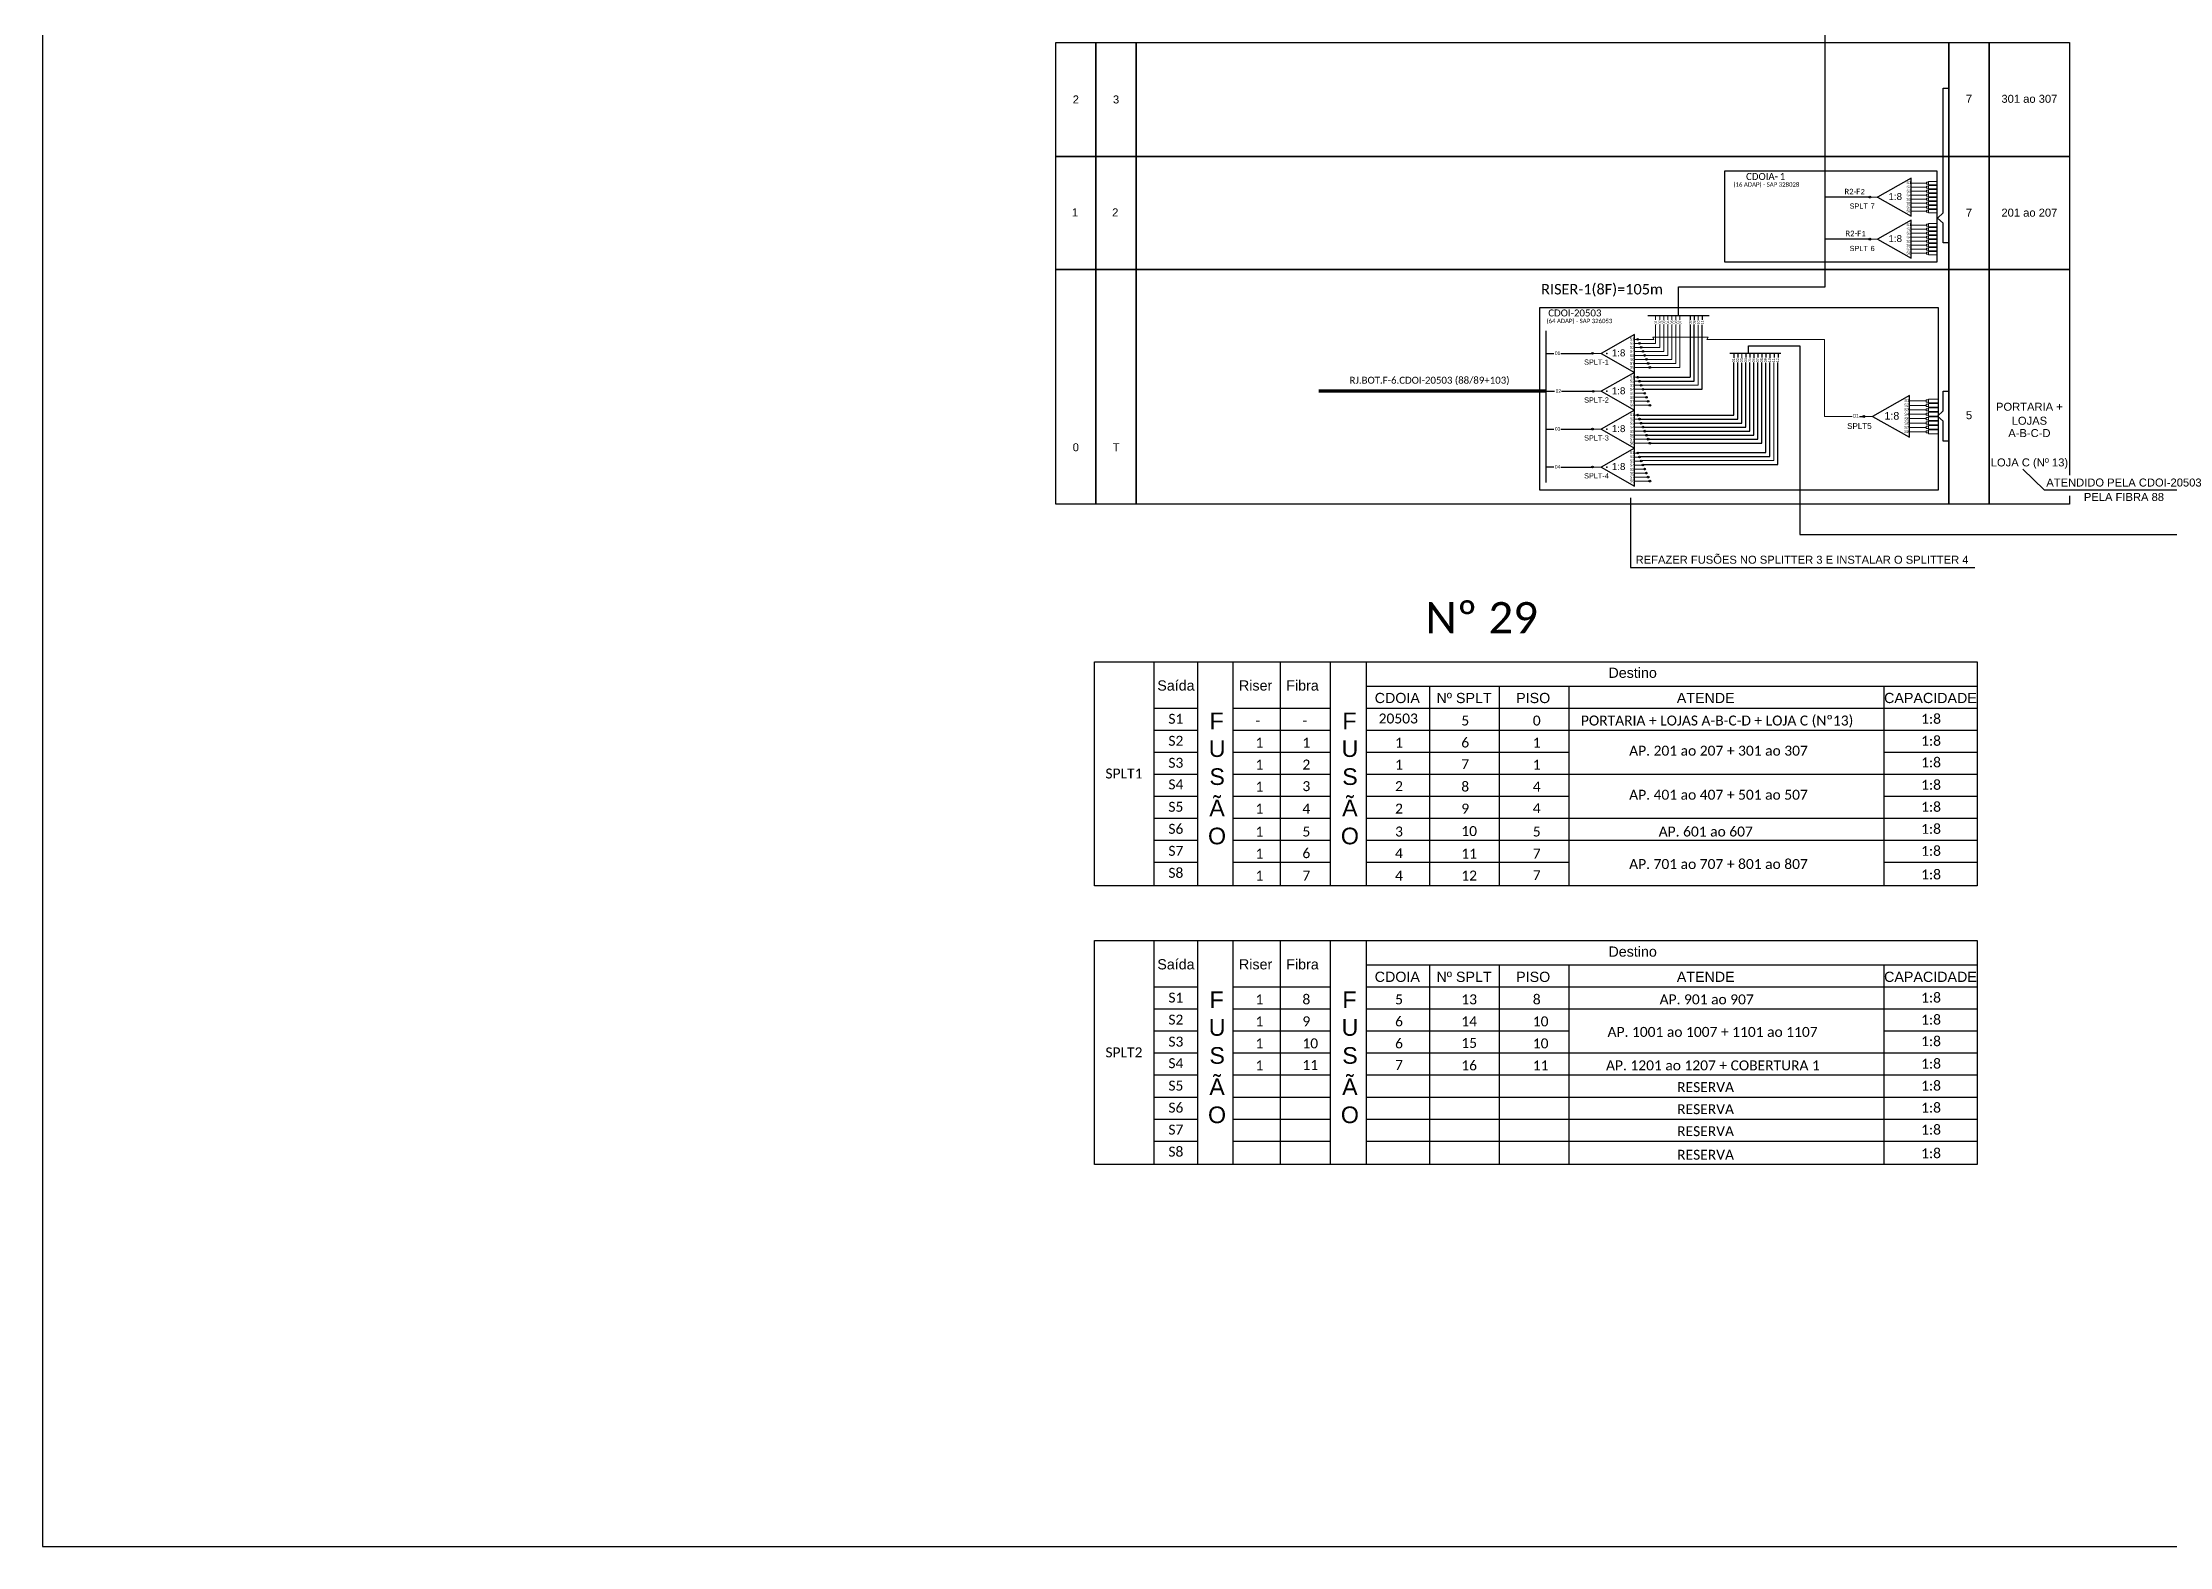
# Model space of a CAD drawing. Extents: x -89 to 2690, y 705 to 1299.
# Drawn here: x 1851.5 to 2279.5, y 705 to 1007.8 of the extents above; entities that cross this region are included whole.
import ezdxf
from ezdxf.enums import TextEntityAlignment as Align

# ---------------------------------------------------------------- set-up
doc = ezdxf.new("R2010")
doc.units = 0
doc.styles.add('ARIAL', font='arial.ttf')
doc.styles.get("Standard").update_dxf_attribs({"font": 'arial.ttf'})
doc.styles.add('WMF-Calibri0', font='calibri.ttf')
doc.dimstyles.get("Standard").update_dxf_attribs({"dimtxt": 0.18, "dimasz": 0.18, "dimexe": 0.18, "dimexo": 0.0625, "dimgap": 0.09, "dimtad": 0, "dimtih": 1, "dimtoh": 1, "dimdec": 4, "dimzin": 0, "dimdsep": 46, "dimtxsty": 'Standard', "dimcen": 0.09, "dimadec": 0, "dimazin": 0, "dimtfac": 1, "dimtdec": 4, "dimtofl": 0, "dimtmove": 0, "dimatfit": 3, "dimfxl": 0, "dimtolj": 1, "dimtzin": 0, "dimarcsym": 0})

# ---------------------------------------------------------------- blocks, each defined once
blk = doc.blocks.new('SPLITTER_')
blk.add_point((0, 0))
at = {"style": 'ARIAL', "flags": 4}
blk.add_attdef('SPLT', (0, -3.26), '', height=1.5, dxfattribs=at)
blk = doc.blocks.new('SPLT_1-8_DIV_DIR')
h = blk.add_hatch(color=3)
h.dxf.hatch_style = 1
edge = h.paths.add_edge_path()
edge.add_arc((12.77, 4.04), 0.242, 0, 360)
h = blk.add_hatch(color=3)
h.dxf.hatch_style = 1
edge = h.paths.add_edge_path()
edge.add_arc((13.27, 2.88), 0.242, 0, 360)
h = blk.add_hatch(color=3)
h.dxf.hatch_style = 1
edge = h.paths.add_edge_path()
edge.add_arc((13.77, 1.73), 0.242, 0, 360)
h = blk.add_hatch(color=3)
h.dxf.hatch_style = 1
edge = h.paths.add_edge_path()
edge.add_arc((14.27, 0.58), 0.242, 0, 360)
h = blk.add_hatch(color=3)
h.dxf.hatch_style = 1
edge = h.paths.add_edge_path()
edge.add_arc((14.77, -0.58), 0.242, 0, 360)
h = blk.add_hatch(color=3)
h.dxf.hatch_style = 1
edge = h.paths.add_edge_path()
edge.add_arc((15.27, -1.73), 0.242, 0, 360)
h = blk.add_hatch(color=3)
h.dxf.hatch_style = 1
edge = h.paths.add_edge_path()
edge.add_arc((15.77, -2.88), 0.242, 0, 360)
h = blk.add_hatch(color=3)
h.dxf.hatch_style = 1
edge = h.paths.add_edge_path()
edge.add_arc((16.27, -4.04), 0.242, 0, 360)
at = {"color": 1, "lineweight": 0}
blk.add_lwpolyline([(2.22, 0), (0, 0)], dxfattribs=at)
at = {"color": 1}
blk.add_lwpolyline([(11.89, 5.45), (2.22, 0), (11.89, -5.45), (11.89, 5.45)], dxfattribs=at)
at = {"color": 7, "lineweight": 0}
for points in [[(12.77, 4.04), (11.89, 4.04)], [(11.89, 2.88), (13.27, 2.88)], [(11.89, 1.73), (13.77, 1.73)], [(11.89, 0.58), (14.27, 0.58)], [(11.89, -0.58), (14.77, -0.58)], [(11.89, -1.73), (15.27, -1.73)], [(11.89, -2.88), (15.77, -2.88)], [(11.89, -4.04), (16.27, -4.04)]]:
    blk.add_lwpolyline(points, dxfattribs=at)
at = {"color": 3}
for centre in [(12.77, 4.04), (13.27, 2.88), (13.77, 1.73), (14.27, 0.58), (14.77, -0.58), (15.27, -1.73), (15.77, -2.88), (16.27, -4.04)]:
    blk.add_circle(centre, 0.242, dxfattribs=at)
at = {"color": 1, "style": 'ARIAL'}
for s, height, p in [('1:8', 2, (5.35, -0.85)), ('S1', 0.75, (10.52, 3.77)), ('S2', 0.75, (10.52, 2.58)), ('S3', 0.75, (10.52, 1.37)), ('S4', 0.75, (10.52, 0.19)), ('S5', 0.75, (10.52, -1.02)), ('S6', 0.75, (10.52, -2.14)), ('S7', 0.75, (10.52, -3.24)), ('S8', 0.75, (10.52, -4.36))]:
    blk.add_text(s, height=height, dxfattribs=at).set_placement(p)

msp = doc.modelspace()

# ---------------------------------------------------------------- hatches: boundary and pattern name
h = msp.add_hatch(color=0)
h.dxf.hatch_style = 1
edge = h.paths.add_edge_path()
edge.add_arc((2219.19, 976.71), 0.179, 0, 360)
h = msp.add_hatch(color=0)
h.dxf.hatch_style = 1
edge = h.paths.add_edge_path()
edge.add_arc((2219.19, 968.24), 0.179, 0, 360)
h = msp.add_hatch(color=256)
h.dxf.hatch_style = 1
edge = h.paths.add_edge_path()
edge.add_arc((2172.46, 948.06), 0.169, 0, 360)
h = msp.add_hatch(color=256)
h.dxf.hatch_style = 1
edge = h.paths.add_edge_path()
edge.add_arc((2172.81, 947.26), 0.169, 0, 360)
h = msp.add_hatch(color=256)
h.dxf.hatch_style = 1
edge = h.paths.add_edge_path()
edge.add_arc((2173.16, 946.45), 0.169, 0, 360)
h = msp.add_hatch(color=0)
h.dxf.hatch_style = 1
edge = h.paths.add_edge_path()
edge.add_arc((2163.36, 945.24), 0.169, 0, 360)
h = msp.add_hatch(color=256)
h.dxf.hatch_style = 1
edge = h.paths.add_edge_path()
edge.add_arc((2173.51, 945.64), 0.169, 0, 360)
h = msp.add_hatch(color=256)
h.dxf.hatch_style = 1
edge = h.paths.add_edge_path()
edge.add_arc((2173.86, 944.83), 0.169, 0, 360)
h = msp.add_hatch(color=256)
h.dxf.hatch_style = 1
edge = h.paths.add_edge_path()
edge.add_arc((2174.21, 944.03), 0.169, 0, 360)
h = msp.add_hatch(color=256)
h.dxf.hatch_style = 1
edge = h.paths.add_edge_path()
edge.add_arc((2174.56, 943.22), 0.169, 0, 360)
h = msp.add_hatch(color=256)
h.dxf.hatch_style = 1
edge = h.paths.add_edge_path()
edge.add_arc((2174.91, 942.41), 0.169, 0, 360)
h = msp.add_hatch(color=0)
h.dxf.hatch_style = 1
edge = h.paths.add_edge_path()
edge.add_arc((2163.52, 937.61), 0.169, 0, 360)
h = msp.add_hatch(color=256)
h.dxf.hatch_style = 1
edge = h.paths.add_edge_path()
edge.add_arc((2172.46, 940.44), 0.169, 0, 360)
h = msp.add_hatch(color=256)
h.dxf.hatch_style = 1
edge = h.paths.add_edge_path()
edge.add_arc((2172.81, 939.63), 0.169, 0, 360)
h = msp.add_hatch(color=256)
h.dxf.hatch_style = 1
edge = h.paths.add_edge_path()
edge.add_arc((2173.16, 938.82), 0.169, 0, 360)
h = msp.add_hatch(color=256)
h.dxf.hatch_style = 1
edge = h.paths.add_edge_path()
edge.add_arc((2173.51, 938.01), 0.169, 0, 360)
h = msp.add_hatch(color=256)
h.dxf.hatch_style = 1
edge = h.paths.add_edge_path()
edge.add_arc((2173.86, 937.21), 0.169, 0, 360)
h = msp.add_hatch(color=256)
h.dxf.hatch_style = 1
edge = h.paths.add_edge_path()
edge.add_arc((2174.21, 936.4), 0.169, 0, 360)
h = msp.add_hatch(color=256)
h.dxf.hatch_style = 1
edge = h.paths.add_edge_path()
edge.add_arc((2174.56, 935.59), 0.169, 0, 360)
h = msp.add_hatch(color=256)
h.dxf.hatch_style = 1
edge = h.paths.add_edge_path()
edge.add_arc((2174.91, 934.79), 0.169, 0, 360)
h = msp.add_hatch(color=0)
h.dxf.hatch_style = 1
edge = h.paths.add_edge_path()
edge.add_arc((2163.36, 929.99), 0.169, 0, 360)
h = msp.add_hatch(color=3)
h.dxf.hatch_style = 1
edge = h.paths.add_edge_path()
edge.add_arc((2172.46, 932.81), 0.169, 0, 360)
h = msp.add_hatch(color=3)
h.dxf.hatch_style = 1
edge = h.paths.add_edge_path()
edge.add_arc((2172.81, 932), 0.169, 0, 360)
h = msp.add_hatch(color=3)
h.dxf.hatch_style = 1
edge = h.paths.add_edge_path()
edge.add_arc((2173.16, 931.19), 0.169, 0, 360)
h = msp.add_hatch(color=3)
h.dxf.hatch_style = 1
edge = h.paths.add_edge_path()
edge.add_arc((2173.51, 930.39), 0.169, 0, 360)
h = msp.add_hatch(color=3)
h.dxf.hatch_style = 1
edge = h.paths.add_edge_path()
edge.add_arc((2173.86, 929.58), 0.169, 0, 360)
h = msp.add_hatch(color=3)
h.dxf.hatch_style = 1
edge = h.paths.add_edge_path()
edge.add_arc((2174.21, 928.77), 0.169, 0, 360)
h = msp.add_hatch(color=256)
h.dxf.hatch_style = 1
edge = h.paths.add_edge_path()
edge.add_arc((2217.99, 932.56), 0.197, 0, 360)
h = msp.add_hatch(color=3)
h.dxf.hatch_style = 1
edge = h.paths.add_edge_path()
edge.add_arc((2174.56, 927.97), 0.169, 0, 360)
h = msp.add_hatch(color=3)
h.dxf.hatch_style = 1
edge = h.paths.add_edge_path()
edge.add_arc((2174.91, 927.16), 0.169, 0, 360)
h = msp.add_hatch(color=3)
h.dxf.hatch_style = 1
edge = h.paths.add_edge_path()
edge.add_arc((2163.36, 922.36), 0.169, 0, 360)

# ---------------------------------------------------------------- linework, layer by layer
for p, q in [((2210.21, 958.65), (2210.21, 1202.44)), ((2180.65, 952.9), (2180.65, 958.65)), ((2180.65, 958.65), (2210.21, 958.65)), ((2194.76, 946.79), (2205.1, 946.79)), ((2194.76, 945.27), (2194.76, 946.79)), ((2205.1, 946.79), (2205.1, 908.76)), ((2205.1, 908.76), (2435.53, 908.76)), ((2063.15, 883.17), (2240.74, 883.17)), ((2063.15, 838.05), (2063.15, 883.17)), ((2075.06, 883.17), (2075.06, 838.05)), ((2083.86, 883.17), (2083.86, 838.05)), ((2091.08, 838.05), (2091.08, 883.17)), ((2100.52, 883.17), (2100.52, 838.05)), ((2110.59, 883.17), (2110.59, 838.05)), ((2117.82, 883.17), (2117.82, 838.05)), ((2240.74, 883.17), (2240.74, 838.05)), ((2117.82, 878.25), (2240.74, 878.25)), ((2130.56, 878.25), (2130.56, 838.05)), ((2144.6, 878.25), (2144.6, 838.05)), ((2158.61, 878.25), (2158.61, 838.05)), ((2221.99, 878.25), (2221.99, 838.05)), ((2075.06, 873.82), (2083.86, 873.82)), ((2091.08, 873.82), (2110.59, 873.82)), ((2117.82, 873.82), (2240.74, 873.82)), ((2075.06, 869.38), (2083.86, 869.38)), ((2091.08, 869.38), (2110.59, 869.38)), ((2117.82, 869.38), (2240.74, 869.38)), ((2075.06, 864.95), (2083.86, 864.95)), ((2091.08, 864.95), (2110.59, 864.95)), ((2117.82, 864.95), (2158.61, 864.95)), ((2221.99, 864.95), (2240.74, 864.95)), ((2075.06, 860.52), (2083.86, 860.52)), ((2091.08, 860.52), (2110.59, 860.52)), ((2117.82, 860.52), (2240.74, 860.52)), ((2075.06, 856.09), (2083.86, 856.09)), ((2091.08, 856.09), (2110.59, 856.09)), ((2117.82, 856.09), (2158.61, 856.09)), ((2221.99, 856.09), (2240.74, 856.09)), ((2075.06, 851.66), (2083.86, 851.66)), ((2091.08, 851.66), (2110.59, 851.66)), ((2117.82, 851.66), (2240.74, 851.66)), ((2075.06, 847.23), (2083.86, 847.23)), ((2091.08, 847.23), (2110.59, 847.23)), ((2117.82, 847.23), (2240.74, 847.23)), ((2075.06, 842.8), (2083.86, 842.8)), ((2091.08, 842.8), (2110.59, 842.8)), ((2117.82, 842.8), (2158.61, 842.8)), ((2221.99, 842.8), (2240.74, 842.8)), ((2240.74, 838.05), (2063.15, 838.05)), ((2063.15, 827.04), (2240.74, 827.04)), ((2063.15, 781.91), (2063.15, 827.04)), ((2075.06, 827.04), (2075.06, 781.91)), ((2083.86, 827.04), (2083.86, 781.91)), ((2091.08, 781.91), (2091.08, 827.04)), ((2100.52, 827.04), (2100.52, 781.91)), ((2110.59, 827.04), (2110.59, 781.91)), ((2117.82, 827.04), (2117.82, 781.91)), ((2240.74, 827.04), (2240.74, 781.91)), ((2117.82, 822.11), (2240.74, 822.11)), ((2130.56, 822.11), (2130.56, 781.91)), ((2144.6, 822.11), (2144.6, 781.91)), ((2158.61, 822.11), (2158.61, 781.91)), ((2221.99, 822.11), (2221.99, 781.91)), ((2075.06, 817.68), (2083.86, 817.68)), ((2091.08, 817.68), (2110.59, 817.68)), ((2117.82, 817.68), (2240.74, 817.68)), ((2075.06, 813.25), (2083.86, 813.25)), ((2091.08, 813.25), (2110.59, 813.25)), ((2117.82, 813.25), (2240.74, 813.25)), ((2075.06, 808.82), (2083.86, 808.82)), ((2091.08, 808.82), (2110.59, 808.82)), ((2117.82, 808.82), (2158.61, 808.82)), ((2221.99, 808.82), (2240.74, 808.82)), ((2075.06, 804.39), (2083.86, 804.39)), ((2091.08, 804.39), (2110.59, 804.39)), ((2117.82, 804.39), (2240.74, 804.39)), ((2075.06, 799.96), (2083.86, 799.96)), ((2091.08, 799.96), (2110.59, 799.96)), ((2117.82, 799.96), (2240.74, 799.96)), ((2075.06, 795.52), (2083.86, 795.52)), ((2091.08, 795.52), (2110.59, 795.52)), ((2117.82, 795.52), (2240.74, 795.52)), ((2075.06, 791.09), (2083.86, 791.09)), ((2091.08, 791.09), (2110.59, 791.09)), ((2117.82, 791.09), (2221.99, 791.09)), ((2221.99, 791.09), (2240.74, 791.09)), ((2075.06, 786.66), (2083.86, 786.66)), ((2091.08, 786.66), (2110.59, 786.66)), ((2117.82, 786.66), (2240.74, 786.66)), ((2240.74, 781.91), (2063.15, 781.91))]:
    msp.add_line(p, q)
for points in [[(1851.46, 705.02), (2690.02, 705.02), (2690.02, 1299.02), (1851.46, 1299.02), (1851.46, 705.02)], [(2174.47, 952.9), (2186.83, 952.9)], [(2191.03, 945.27), (2201.27, 945.27)], [(2227.15, 936.75), (2219.7, 932.56), (2227.15, 928.36), (2227.15, 936.75)]]:
    msp.add_lwpolyline(points)
at = {"color": 7}
for points in [[(2055.34, 1007.83), (2063.44, 1007.83), (2063.44, 984.91), (2055.34, 984.91)], [(2063.44, 1007.83), (2071.54, 1007.83), (2071.54, 984.91), (2063.44, 984.91)], [(2071.54, 1007.83), (2235.07, 1007.83), (2235.07, 984.91), (2071.54, 984.91)], [(2235.07, 1007.83), (2243.18, 1007.83), (2243.18, 984.91), (2235.07, 984.91)], [(2243.18, 1007.83), (2259.38, 1007.83), (2259.38, 984.91), (2243.18, 984.91)], [(2055.34, 984.91), (2063.44, 984.91), (2063.44, 962.12), (2055.34, 962.12)], [(2063.44, 984.91), (2071.54, 984.91), (2071.54, 962.12), (2063.44, 962.12)], [(2071.54, 984.91), (2235.07, 984.91), (2235.07, 962.12), (2071.54, 962.12)], [(2235.07, 984.91), (2243.18, 984.91), (2243.18, 962.12), (2235.07, 962.12)], [(2243.18, 984.91), (2259.38, 984.91), (2259.38, 962.12), (2243.18, 962.12)], [(2055.34, 962.12), (2063.44, 962.12), (2063.44, 914.88), (2055.34, 914.88)], [(2063.44, 962.12), (2071.54, 962.12), (2071.54, 914.88), (2063.44, 914.88)], [(2071.54, 962.12), (2235.07, 962.12), (2235.07, 914.88), (2071.54, 914.88)], [(2235.07, 962.12), (2243.18, 962.12), (2243.18, 914.88), (2235.07, 914.88)]]:
    msp.add_lwpolyline(points, close=True, dxfattribs=at)
at = {"color": 0}
for points in [[(2235.08, 967.48), (2233.92, 967.48), (2233.92, 971.44), (2232.82, 972.5), (2233.92, 973.55), (2233.92, 998.62), (2235.07, 998.62)], [(2232.67, 965.26), (2232.67, 965.26), (2232.67, 963.6), (2190, 963.6), (2190, 981.99), (2195.48, 981.99)], [(2227.51, 980.52), (2220.74, 976.71), (2227.51, 972.89), (2227.51, 980.52)], [(2219.19, 976.71), (2210.21, 976.71)], [(2227.51, 972.05), (2220.74, 968.24), (2227.51, 964.43), (2227.51, 972.05)], [(2219.19, 968.24), (2210.21, 968.24)]]:
    msp.add_lwpolyline(points, dxfattribs=at)
msp.add_lwpolyline([(2190, 981.99), (2232.67, 981.99), (2232.67, 963.6), (2190, 963.6)], close=True, dxfattribs=at)
at = {"color": 0, "lineweight": 0}
for points in [[(2220.74, 976.71), (2219.19, 976.71)], [(2230.57, 979.53), (2227.51, 979.53)], [(2227.51, 978.72), (2230.57, 978.72)], [(2227.51, 977.92), (2230.57, 977.92)], [(2227.51, 977.11), (2230.57, 977.11)], [(2227.51, 976.3), (2230.57, 976.3)], [(2230.98, 979.88), (2230.98, 979.19)], [(2230.98, 979.88), (2232.67, 979.88)], [(2230.98, 979.19), (2232.67, 979.19)], [(2230.98, 979.07), (2230.98, 978.38)], [(2230.98, 979.07), (2232.67, 979.07)], [(2230.98, 978.38), (2232.67, 978.38)], [(2230.98, 978.26), (2230.98, 977.57)], [(2230.98, 978.26), (2232.67, 978.26)], [(2230.98, 977.57), (2232.67, 977.57)], [(2230.98, 977.46), (2230.98, 976.77)], [(2230.98, 977.46), (2232.67, 977.46)], [(2230.98, 976.77), (2232.67, 976.77)], [(2230.98, 976.65), (2230.98, 975.96)], [(2230.98, 976.65), (2232.67, 976.65)], [(2230.98, 975.96), (2232.67, 975.96)], [(2227.51, 975.5), (2230.57, 975.5)], [(2227.51, 974.69), (2230.57, 974.69)], [(2227.51, 973.88), (2230.57, 973.88)], [(2230.98, 975.84), (2230.98, 975.15)], [(2230.98, 975.84), (2232.67, 975.84)], [(2230.98, 975.15), (2232.67, 975.15)], [(2230.98, 975.03), (2230.98, 974.34)], [(2230.98, 975.03), (2232.67, 975.03)], [(2230.98, 974.34), (2232.67, 974.34)], [(2230.98, 974.23), (2230.98, 973.54)], [(2230.98, 974.23), (2232.67, 974.23)], [(2230.98, 973.54), (2232.67, 973.54)], [(2220.74, 968.24), (2219.19, 968.24)], [(2230.57, 971.07), (2227.51, 971.07)], [(2227.51, 970.26), (2230.57, 970.26)], [(2227.51, 969.45), (2230.57, 969.45)], [(2227.51, 968.64), (2230.57, 968.64)], [(2227.51, 967.84), (2230.57, 967.84)], [(2230.98, 971.41), (2230.98, 970.72)], [(2230.98, 971.41), (2232.67, 971.41)], [(2230.98, 970.72), (2232.67, 970.72)], [(2230.98, 970.6), (2230.98, 969.91)], [(2230.98, 970.6), (2232.67, 970.6)], [(2230.98, 969.91), (2232.67, 969.91)], [(2230.98, 969.8), (2230.98, 969.11)], [(2230.98, 969.8), (2232.67, 969.8)], [(2230.98, 969.11), (2232.67, 969.11)], [(2230.98, 968.99), (2230.98, 968.3)], [(2230.98, 968.99), (2232.67, 968.99)], [(2230.98, 968.3), (2232.67, 968.3)], [(2230.98, 968.18), (2230.98, 967.49)], [(2230.98, 968.18), (2232.67, 968.18)], [(2230.98, 967.49), (2232.67, 967.49)], [(2230.98, 967.38), (2230.98, 966.69)], [(2230.98, 967.38), (2232.67, 967.38)], [(2227.51, 967.03), (2230.57, 967.03)], [(2227.51, 966.22), (2230.57, 966.22)], [(2227.51, 965.42), (2230.57, 965.42)], [(2230.98, 966.69), (2232.67, 966.69)], [(2230.98, 966.57), (2230.98, 965.88)], [(2230.98, 966.57), (2232.67, 966.57)], [(2230.98, 965.88), (2232.67, 965.88)], [(2230.98, 965.76), (2230.98, 965.07)], [(2230.98, 965.76), (2232.67, 965.76)], [(2230.98, 965.07), (2232.67, 965.07)], [(2210.07, 932.56), (2210.07, 948.06), (2186.38, 948.06)], [(2215.61, 932.56), (2211.91, 932.56), (2211.91, 932.56), (2210.07, 932.56)]]:
    msp.add_lwpolyline(points, dxfattribs=at)
for points in [[(2230.57, 979.73), (2230.98, 979.73), (2230.98, 979.33), (2230.57, 979.33)], [(2230.57, 978.93), (2230.98, 978.93), (2230.98, 978.52), (2230.57, 978.52)], [(2230.57, 978.12), (2230.98, 978.12), (2230.98, 977.72), (2230.57, 977.72)], [(2230.57, 977.31), (2230.98, 977.31), (2230.98, 976.91), (2230.57, 976.91)], [(2230.57, 976.5), (2230.98, 976.5), (2230.98, 976.1), (2230.57, 976.1)], [(2230.57, 975.7), (2230.98, 975.7), (2230.98, 975.3), (2230.57, 975.3)], [(2230.57, 974.89), (2230.98, 974.89), (2230.98, 974.49), (2230.57, 974.49)], [(2230.57, 974.08), (2230.98, 974.08), (2230.98, 973.68), (2230.57, 973.68)], [(2230.57, 971.27), (2230.98, 971.27), (2230.98, 970.87), (2230.57, 970.87)], [(2230.57, 970.46), (2230.98, 970.46), (2230.98, 970.06), (2230.57, 970.06)], [(2230.57, 969.65), (2230.98, 969.65), (2230.98, 969.25), (2230.57, 969.25)], [(2230.57, 968.85), (2230.98, 968.85), (2230.98, 968.44), (2230.57, 968.44)], [(2230.57, 968.04), (2230.98, 968.04), (2230.98, 967.64), (2230.57, 967.64)], [(2230.57, 967.23), (2230.98, 967.23), (2230.98, 966.83), (2230.57, 966.83)], [(2230.57, 966.42), (2230.98, 966.42), (2230.98, 966.02), (2230.57, 966.02)], [(2230.57, 965.62), (2230.98, 965.62), (2230.98, 965.22), (2230.57, 965.22)]]:
    msp.add_lwpolyline(points, close=True, dxfattribs=at)
at = {"color": 7}
for points in [[(2259.38, 916.54), (2259.38, 914.88), (2243.18, 914.88), (2243.18, 962.12), (2259.38, 962.12), (2259.38, 920.71)], [(2154.03, 929.99), (2155.57, 929.99)], [(2157, 929.99), (2163.36, 929.99)]]:
    msp.add_lwpolyline(points, dxfattribs=at)
at = {"color": 5}
msp.add_lwpolyline([(2152.79, 954.5), (2232.92, 954.5), (2232.92, 917.73), (2152.79, 917.73)], close=True, dxfattribs=at)
at = {"lineweight": 0}
for points in [[(2172.97, 947.26), (2176.07, 947.26), (2176.07, 951.01)], [(2173.32, 946.45), (2176.88, 946.45), (2176.88, 951)], [(2173.67, 945.64), (2177.69, 945.64), (2177.69, 951.01)], [(2174.02, 944.83), (2178.5, 944.83), (2178.5, 951.01)], [(2174.37, 944.03), (2179.31, 944.03), (2179.31, 951.01)], [(2174.72, 943.22), (2180.12, 943.22), (2180.12, 951.01)], [(2175.07, 942.41), (2180.93, 942.41), (2180.93, 951.01)], [(2176.07, 952.9), (2176.07, 952)], [(2176.88, 952.9), (2176.88, 952)], [(2177.69, 952.9), (2177.69, 952)], [(2178.5, 952.9), (2178.5, 952)], [(2179.31, 952.9), (2179.31, 952)], [(2180.12, 952.9), (2180.12, 952)], [(2180.93, 952.9), (2180.93, 952)], [(2175.69, 948.06), (2172.62, 948.06)], [(2175.69, 948.06), (2175.48, 948.52), (2186.66, 948.52), (2186.38, 948.06)], [(2230.52, 935.66), (2227.15, 935.66)], [(2227.15, 934.78), (2230.52, 934.78)], [(2227.15, 933.89), (2230.52, 933.89)], [(2230.96, 936.04), (2230.96, 935.28)], [(2230.96, 936.04), (2232.82, 936.04)], [(2230.96, 935.28), (2232.82, 935.28)], [(2230.96, 935.16), (2230.96, 934.4)], [(2230.96, 935.16), (2232.82, 935.16)], [(2230.96, 934.4), (2232.82, 934.4)], [(2230.96, 934.27), (2230.96, 933.51)], [(2230.96, 934.27), (2232.82, 934.27)], [(2230.96, 933.51), (2232.82, 933.51)], [(2230.96, 933.38), (2230.96, 932.62)], [(2230.96, 933.38), (2232.82, 933.38)], [(2219.7, 932.56), (2217.99, 932.56)], [(2227.15, 933), (2230.52, 933)], [(2227.15, 932.11), (2230.52, 932.11)], [(2227.15, 931.22), (2230.52, 931.22)], [(2227.15, 930.34), (2230.52, 930.34)], [(2227.15, 929.45), (2230.52, 929.45)], [(2230.96, 932.62), (2232.82, 932.62)], [(2230.96, 932.49), (2230.96, 931.73)], [(2230.96, 932.49), (2232.82, 932.49)], [(2230.96, 931.73), (2232.82, 931.73)], [(2230.96, 931.6), (2230.96, 930.85)], [(2230.96, 931.6), (2232.82, 931.6)], [(2230.96, 930.85), (2232.82, 930.85)], [(2230.96, 930.72), (2230.96, 929.96)], [(2230.96, 930.72), (2232.82, 930.72)], [(2230.96, 929.96), (2232.82, 929.96)], [(2230.96, 929.83), (2230.96, 929.07)], [(2230.96, 929.83), (2232.82, 929.83)], [(2230.96, 929.07), (2232.82, 929.07)]]:
    msp.add_lwpolyline(points, dxfattribs=at)
at = {"linetype": 'Continuous', "ltscale": 4}
for points in [[(2172.97, 939.63), (2183.8, 939.63), (2183.8, 951.01)], [(2173.67, 938.01), (2185.42, 938.01), (2185.42, 951.01)], [(2182.99, 952.9), (2182.99, 951.98)], [(2182.99, 950.98), (2182.99, 940.44)], [(2183.8, 952.9), (2183.8, 952)], [(2185.42, 952.9), (2185.42, 952)], [(2172.62, 940.44), (2182.99, 940.44)]]:
    msp.add_lwpolyline(points, dxfattribs=at)
at = {"linetype": 'Continuous', "lineweight": 0}
for points in [[(2173.32, 938.82), (2184.61, 938.82), (2184.61, 951)], [(2184.61, 952.9), (2184.61, 952)]]:
    msp.add_lwpolyline(points, dxfattribs=at)
at = {"color": 5}
for points in [[(2154.03, 919.24), (2154.03, 949.75)], [(2171.84, 949.05), (2165.08, 945.24), (2171.84, 941.42), (2171.84, 949.05)], [(2171.84, 941.42), (2165.08, 937.61), (2171.84, 933.8), (2171.84, 941.42)], [(2171.84, 933.8), (2165.08, 929.98), (2171.84, 926.17), (2171.84, 933.8)], [(2154.03, 922.37), (2155.57, 922.37)], [(2157, 922.36), (2163.36, 922.36)]]:
    msp.add_lwpolyline(points, dxfattribs=at)
at = {"color": 7, "lineweight": 0}
for points in [[(2172.46, 948.06), (2171.84, 948.06)], [(2171.84, 947.26), (2172.81, 947.26)], [(2171.84, 946.45), (2173.16, 946.45)], [(2171.84, 945.64), (2173.51, 945.64)], [(2171.84, 944.83), (2173.86, 944.83)], [(2171.84, 944.03), (2174.21, 944.03)], [(2171.84, 943.22), (2174.56, 943.22)], [(2171.84, 942.41), (2174.91, 942.41)], [(2172.46, 940.44), (2171.84, 940.44)], [(2171.84, 939.63), (2172.81, 939.63)], [(2171.84, 938.82), (2173.16, 938.82)], [(2171.84, 938.01), (2173.51, 938.01)], [(2171.84, 937.21), (2173.86, 937.21)], [(2171.84, 936.4), (2174.21, 936.4)], [(2171.84, 935.59), (2174.56, 935.59)], [(2171.84, 934.79), (2174.91, 934.79)], [(2172.46, 932.81), (2171.84, 932.81)], [(2171.84, 932), (2172.81, 932)], [(2171.84, 931.19), (2173.16, 931.19)], [(2171.84, 930.39), (2173.51, 930.39)], [(2171.84, 929.58), (2173.86, 929.58)], [(2171.84, 928.77), (2174.21, 928.77)], [(2171.84, 927.97), (2174.56, 927.97)], [(2171.84, 927.16), (2174.91, 927.16)]]:
    msp.add_lwpolyline(points, dxfattribs=at)
at = {"color": 3}
for points in [[(2154.03, 945.25), (2155.57, 945.25)], [(2157, 945.24), (2163.36, 945.24)], [(2235.07, 927.6), (2233.92, 927.6), (2233.92, 931.57), (2232.82, 932.62), (2233.92, 933.68), (2233.92, 937.63), (2235.07, 937.63)], [(2217.07, 932.56), (2217.99, 932.56)]]:
    msp.add_lwpolyline(points, dxfattribs=at)
at = {"color": 5, "lineweight": 0}
for points in [[(2165.08, 945.24), (2163.52, 945.24)], [(2165.08, 937.61), (2163.52, 937.61)], [(2165.08, 929.98), (2163.52, 929.98)]]:
    msp.add_lwpolyline(points, dxfattribs=at)
at = {"color": 6, "linetype": 'Continuous', "ltscale": 4}
for points in [[(2172.6, 925.26), (2198.23, 925.26), (2198.23, 943.34)], [(2172.62, 932.81), (2191.79, 932.81), (2191.79, 943.38)], [(2172.95, 924.45), (2199.04, 924.45), (2199.04, 943.39)], [(2172.97, 932.01), (2192.6, 932.01), (2192.6, 943.38)], [(2173.32, 931.2), (2193.41, 931.2), (2193.41, 943.37)], [(2173.67, 930.4), (2194.22, 930.4), (2194.22, 943.38)], [(2174.02, 929.59), (2195.03, 929.59), (2195.03, 943.38)], [(2174.37, 928.78), (2195.84, 928.78), (2195.84, 943.38)], [(2174.72, 927.97), (2196.65, 927.97), (2196.65, 943.38)], [(2175.07, 927.17), (2197.46, 927.17), (2197.46, 943.38)], [(2191.79, 945.27), (2191.79, 944.35)], [(2192.6, 945.27), (2192.6, 944.38)], [(2194.22, 945.27), (2194.22, 944.38)], [(2195.03, 945.27), (2195.03, 944.38)], [(2195.84, 945.27), (2195.84, 944.37)], [(2197.46, 945.27), (2197.46, 944.38)], [(2198.27, 945.27), (2198.27, 944.38)], [(2199.08, 945.27), (2199.08, 944.37)], [(2200.01, 922.84), (2200.66, 922.84), (2200.66, 943.39)], [(2200.7, 945.27), (2200.7, 944.38)], [(2172.6, 925.26), (2184.58, 925.26)], [(2172.95, 924.45), (2185.55, 924.45)], [(2173.65, 922.84), (2200.66, 922.84)]]:
    msp.add_lwpolyline(points, dxfattribs=at)
at = {"color": 6, "linetype": 'Continuous', "lineweight": 0}
for points in [[(2193.41, 945.27), (2193.41, 944.37)], [(2199.84, 923.65), (2199.85, 923.65), (2199.85, 943.39)], [(2173.3, 923.65), (2199.85, 923.65)]]:
    msp.add_lwpolyline(points, dxfattribs=at)
at = {"color": 6, "linetype": 'Continuous'}
for points in [[(2196.65, 945.27), (2196.65, 944.38)], [(2199.89, 945.27), (2199.89, 944.38)]]:
    msp.add_lwpolyline(points, dxfattribs=at)
at = {"color": 5, "const_width": 0.7}
msp.add_lwpolyline([(2108.24, 937.68), (2154.03, 937.68)], dxfattribs=at)
at = {"color": 2}
for points in [[(2154.03, 937.62), (2155.73, 937.62)], [(2157.15, 937.61), (2163.52, 937.61)]]:
    msp.add_lwpolyline(points, dxfattribs=at)
at = {"lineweight": 0}
for points in [[(2230.52, 935.88), (2230.96, 935.88), (2230.96, 935.44), (2230.52, 935.44)], [(2230.52, 935), (2230.96, 935), (2230.96, 934.56), (2230.52, 934.56)], [(2230.52, 934.11), (2230.96, 934.11), (2230.96, 933.67), (2230.52, 933.67)], [(2230.52, 933.22), (2230.96, 933.22), (2230.96, 932.78), (2230.52, 932.78)], [(2230.52, 932.33), (2230.96, 932.33), (2230.96, 931.89), (2230.52, 931.89)], [(2230.52, 931.45), (2230.96, 931.45), (2230.96, 931), (2230.52, 931)], [(2230.52, 930.56), (2230.96, 930.56), (2230.96, 930.12), (2230.52, 930.12)], [(2230.52, 929.67), (2230.96, 929.67), (2230.96, 929.23), (2230.52, 929.23)]]:
    msp.add_lwpolyline(points, close=True, dxfattribs=at)
at = {"color": 0}
for centre, radius in [((2219.19, 976.71), 0.179), ((2219.19, 968.24), 0.179), ((2163.36, 945.24), 0.169), ((2163.52, 937.61), 0.169), ((2163.36, 929.99), 0.169)]:
    msp.add_circle(centre, radius, dxfattribs=at)
for centre, radius in [((2172.46, 948.06), 0.169), ((2172.81, 947.26), 0.169), ((2173.16, 946.45), 0.169), ((2173.51, 945.64), 0.169), ((2173.86, 944.83), 0.169), ((2174.21, 944.03), 0.169), ((2174.56, 943.22), 0.169), ((2174.91, 942.41), 0.169), ((2172.46, 940.44), 0.169), ((2172.81, 939.63), 0.169), ((2173.16, 938.82), 0.169), ((2173.51, 938.01), 0.169), ((2173.86, 937.21), 0.169), ((2174.21, 936.4), 0.169), ((2174.56, 935.59), 0.169), ((2174.91, 934.79), 0.169), ((2217.99, 932.56), 0.197)]:
    msp.add_circle(centre, radius)
at = {"color": 3}
for centre in [(2172.46, 932.81), (2172.81, 932), (2173.16, 931.19), (2173.51, 930.39), (2173.86, 929.58), (2174.21, 928.77), (2174.56, 927.97), (2174.91, 927.16), (2163.36, 922.36)]:
    msp.add_circle(centre, 0.169, dxfattribs=at)
at = {"color": 7}
for p in [(2055.34, 984.91), (2055.34, 962.12)]:
    msp.add_point(p, dxfattribs=at)
at = {"color": 0}
msp.add_point((2220.74, 976.71), dxfattribs=at)

# ---------------------------------------------------------------- block references
ref = msp.add_blockref('SPLITTER_', (2166.25, 945.24), dxfattribs=dict(xscale=-0.7, yscale=0.7, zscale=0.7))
ref.add_attrib('SPLT', 'SPLT-1', (2161.68, 942.96), dxfattribs={"height": 1.05, "style": 'ARIAL'})
ref = msp.add_blockref('SPLITTER_', (2166.25, 937.61), dxfattribs=dict(xscale=-0.7, yscale=0.7, zscale=0.7))
ref.add_attrib('SPLT', 'SPLT-2', (2161.68, 935.33), dxfattribs={"height": 1.05, "style": 'ARIAL'})
ref = msp.add_blockref('SPLITTER_', (2166.25, 929.98), dxfattribs=dict(xscale=-0.7, yscale=0.7, zscale=0.7))
ref.add_attrib('SPLT', 'SPLT-3', (2161.68, 927.7), dxfattribs={"height": 1.05, "style": 'ARIAL'})
at = {"linetype": 'Continuous', "xscale": 0.7, "yscale": 0.7000000000000002, "zscale": 0.7}
msp.add_blockref('SPLT_1-8_DIV_DIR', (2163.52, 922.35), dxfattribs=at)
ref = msp.add_blockref('SPLITTER_', (2166.25, 922.35), dxfattribs=dict(xscale=-0.7, yscale=0.7000000000000002, zscale=0.7))
ref.add_attrib('SPLT', 'SPLT-4', (2161.68, 920.07), dxfattribs={"height": 1.05, "style": 'ARIAL'})

# ---------------------------------------------------------------- texts
at = {"color": 7, "style": 'ARIAL'}
for s, p in [('7', (2239.13, 996.5)), ('301 ao 307', (2251.28, 996.5)), ('2', (2059.39, 996.37)), ('3', (2067.49, 996.37)), ('1', (2059.22, 973.63)), ('2', (2067.32, 973.63)), ('7', (2239.13, 973.58)), ('201 ao 207', (2251.28, 973.58)), ('5', (2239.13, 932.8)), ('0', (2059.39, 926.34)), ('T', (2067.49, 926.34))]:
    msp.add_text(s, height=1.61, dxfattribs=at).set_placement(p, align=Align.MIDDLE_CENTER)
at = {"color": 0}
for s, height, style, p in [('CDOIA-', 1.4, 'WMF-Calibri0', (2194.26, 980.16)), ('1', 1.4, 'WMF-Calibri0', (2201.04, 980.16)), ('R2-F', 1.12, 'WMF-Calibri0', (2214.07, 977.26)), ('1:8', 1.4, 'ARIAL', (2222.93, 976.11)), ('S1', 0.525, 'ARIAL', (2226.55, 979.34)), ('S2', 0.525, 'ARIAL', (2226.55, 978.51)), ('S3', 0.525, 'ARIAL', (2226.55, 977.66)), ('S4', 0.525, 'ARIAL', (2226.55, 976.84)), ('S5', 0.525, 'ARIAL', (2226.55, 975.99)), ('S6', 0.525, 'ARIAL', (2226.55, 975.21)), ('S7', 0.525, 'ARIAL', (2226.55, 974.44)), ('S8', 0.525, 'ARIAL', (2226.55, 973.66)), ('R2-F', 1.12, 'WMF-Calibri0', (2214.26, 968.83)), ('1:8', 1.4, 'ARIAL', (2222.93, 967.65)), ('S1', 0.525, 'ARIAL', (2226.55, 970.88)), ('S2', 0.525, 'ARIAL', (2226.55, 970.05)), ('S3', 0.525, 'ARIAL', (2226.55, 969.2)), ('S4', 0.525, 'ARIAL', (2226.55, 968.38)), ('S5', 0.525, 'ARIAL', (2226.55, 967.53)), ('S6', 0.525, 'ARIAL', (2226.55, 966.74)), ('S7', 0.525, 'ARIAL', (2226.55, 965.97)), ('S8', 0.525, 'ARIAL', (2226.55, 965.19))]:
    msp.add_text(s, height=height, dxfattribs=dict(at, style=style)).set_placement(p)
for s, height, style, p in [('(16 ADAP) - SAP 328028', 0.875, 'WMF-Calibri0', (2198.36, 978.81)), ('2', 1.05, 'ARIAL', (2217.76, 977.27)), ('SPLT', 1.05, 'ARIAL', (2216.94, 974.37)), ('7', 1.05, 'ARIAL', (2219.73, 974.37)), ('1', 1.05, 'ARIAL', (2217.95, 968.8)), ('SPLT', 1.05, 'ARIAL', (2216.94, 965.84)), ('6', 1.05, 'ARIAL', (2219.73, 965.84))]:
    msp.add_text(s, height=height, dxfattribs=dict(at, style=style)).set_placement(p, align=Align.CENTER)
for s, height, style, p in [('RISER-1(8F)=105m', 2.1, 'WMF-Calibri0', (2153.03, 957.11)), ('1:8', 1.54, 'ARIAL', (2222.11, 931.9)), ('S1', 0.578, 'ARIAL', (2226.09, 935.46)), ('S2', 0.578, 'ARIAL', (2226.09, 934.54)), ('S3', 0.578, 'ARIAL', (2226.09, 933.61)), ('S4', 0.578, 'ARIAL', (2226.09, 932.7)), ('S5', 0.578, 'ARIAL', (2226.09, 931.77)), ('S6', 0.578, 'ARIAL', (2226.09, 930.91)), ('S7', 0.578, 'ARIAL', (2226.09, 930.06)), ('S8', 0.578, 'ARIAL', (2226.09, 929.2)), ('Nº 29', 6.3, 'WMF-Calibri0', (2129.72, 888.87))]:
    msp.add_text(s, height=height, dxfattribs=dict(style=style)).set_placement(p)
at = {"color": 5, "style": 'WMF-Calibri0'}
msp.add_text('(64 ADAP) - SAP 326053', height=0.875, dxfattribs=at).set_placement((2160.73, 951.33), align=Align.CENTER)
at = {"color": 5}
for s, height, style, p in [('CDOI-20503', 1.4, 'WMF-Calibri0', (2154.46, 952.68)), ('1:8', 1.4, 'ARIAL', (2167.26, 944.64)), ('S1', 0.525, 'ARIAL', (2170.88, 947.87)), ('S2', 0.525, 'ARIAL', (2170.88, 947.04)), ('S3', 0.525, 'ARIAL', (2170.88, 946.2)), ('S4', 0.525, 'ARIAL', (2170.88, 945.37)), ('S5', 0.525, 'ARIAL', (2170.88, 944.52)), ('S6', 0.525, 'ARIAL', (2170.88, 943.74)), ('S7', 0.525, 'ARIAL', (2170.88, 942.97)), ('S8', 0.525, 'ARIAL', (2170.88, 942.19)), ('1:8', 1.4, 'ARIAL', (2167.26, 937.01)), ('S1', 0.525, 'ARIAL', (2170.88, 940.25)), ('S2', 0.525, 'ARIAL', (2170.88, 939.42)), ('S3', 0.525, 'ARIAL', (2170.88, 938.57)), ('S4', 0.525, 'ARIAL', (2170.88, 937.74)), ('S5', 0.525, 'ARIAL', (2170.88, 936.9)), ('S6', 0.525, 'ARIAL', (2170.88, 936.11)), ('S7', 0.525, 'ARIAL', (2170.88, 935.34)), ('S8', 0.525, 'ARIAL', (2170.88, 934.56)), ('S1', 0.525, 'ARIAL', (2170.88, 932.62)), ('1:8', 1.4, 'ARIAL', (2167.26, 929.39)), ('S2', 0.525, 'ARIAL', (2170.88, 931.79)), ('S3', 0.525, 'ARIAL', (2170.88, 930.94)), ('S4', 0.525, 'ARIAL', (2170.88, 930.12)), ('S5', 0.525, 'ARIAL', (2170.88, 929.27)), ('S6', 0.525, 'ARIAL', (2170.88, 928.48)), ('S7', 0.525, 'ARIAL', (2170.88, 927.72)), ('S8', 0.525, 'ARIAL', (2170.88, 926.93))]:
    msp.add_text(s, height=height, dxfattribs=dict(at, style=style)).set_placement(p)
at = {"style": 'ARIAL'}
for s, p in [('01', (2176.11, 951.48)), ('02', (2176.92, 951.48)), ('03', (2177.73, 951.48)), ('04', (2178.54, 951.48)), ('05', (2179.35, 951.48)), ('06', (2180.16, 951.48)), ('07', (2180.97, 951.48)), ('08', (2183.03, 951.48)), ('09', (2183.84, 951.48)), ('10', (2184.65, 951.48)), ('11', (2185.46, 951.48)), ('01', (2191.75, 943.85)), ('02', (2192.56, 943.85)), ('03', (2193.37, 943.85)), ('04', (2194.18, 943.85)), ('05', (2194.96, 943.85)), ('06', (2195.77, 943.85)), ('07', (2196.58, 943.85)), ('08', (2197.39, 943.85)), ('09', (2198.2, 943.85)), ('10', (2199.01, 943.85)), ('11', (2199.82, 943.85)), ('12', (2200.63, 943.85))]:
    msp.add_text(s, height=0.525, rotation=90, dxfattribs=at).set_placement(p, align=Align.MIDDLE_CENTER)
for s, height, p in [('01', 0.7, (2156.33, 945.28)), ('02', 0.7, (2156.49, 937.65)), ('PORTARIA +', 1.61, (2251.28, 934.5)), ('03', 0.7, (2156.33, 930.03)), ('01', 0.77, (2216.38, 932.66)), ('A-B-C-D', 1.61, (2251.28, 929.2)), ('LOJAS', 1.61, (2251.28, 931.68)), ('04', 0.7, (2156.33, 922.4)), ('LOJA C (Nº 13)', 1.61, (2251.29, 923.29)), ('Destino', 2.055, (2171.44, 880.94)), ('Saída', 2.055, (2079.54, 878.38)), ('Riser', 2.055, (2095.57, 878.38)), ('Fibra', 2.055, (2105.01, 878.38)), ('CDOIA', 2.055, (2124.08, 875.86)), ('Nº SPLT', 2.055, (2137.52, 875.86)), ('PISO', 2.055, (2151.43, 875.86)), ('ATENDE', 2.055, (2186.15, 875.86)), ('CAPACIDADE', 2.055, (2231.37, 875.86)), ('Saída', 2.055, (2079.54, 822.24)), ('Riser', 2.055, (2095.57, 822.24)), ('Fibra', 2.055, (2105.01, 822.24)), ('Destino', 2.055, (2171.44, 824.8)), ('CDOIA', 2.055, (2124.08, 819.72)), ('Nº SPLT', 2.055, (2137.52, 819.72)), ('PISO', 2.055, (2151.43, 819.72)), ('ATENDE', 2.055, (2186.15, 819.72)), ('CAPACIDADE', 2.055, (2231.37, 819.72))]:
    msp.add_text(s, height=height, dxfattribs=at).set_placement(p, align=Align.MIDDLE_CENTER)
at = {"color": 1, "style": 'WMF-Calibri0'}
msp.add_text('RJ.BOT.F-6.CDOI-20503 (88/89+103)', height=1.4, dxfattribs=at).set_placement((2114.47, 939.14))
at = {"style": 'ARIAL'}
msp.add_text('SPLT5', height=1.155, dxfattribs=at).set_placement((2217.07, 930.04), align=Align.CENTER)
at = {"color": 2, "style": 'ARIAL'}
for s, p in [('ATENDIDO PELA CDOI-20503', (2270.31, 919.24)), ('PELA FIBRA 88', (2270.31, 916.33))]:
    msp.add_text(s, height=1.61, dxfattribs=at).set_placement(p, align=Align.MIDDLE_CENTER)
at = {"color": 1, "style": 'ARIAL'}
msp.add_text('REFAZER FUSÕES NO SPLITTER 3 E INSTALAR O SPLITTER 4', height=1.61, dxfattribs=at).set_placement((2205.53, 903.7), align=Align.MIDDLE_CENTER)
at = {"linetype": 'Continuous', "style": 'ARIAL'}
for s, p in [('F', (2086.3, 869.57)), ('F', (2113.03, 869.57)), ('U', (2086.13, 863.99)), ('U', (2112.86, 863.99)), ('S', (2086.27, 858.35)), ('S', (2113, 858.35)), ('Ã', (2086.25, 852.04)), ('Ã', (2112.98, 852.04)), ('O', (2085.99, 846.4)), ('O', (2112.72, 846.4)), ('F', (2086.3, 813.43)), ('F', (2113.03, 813.43)), ('U', (2086.13, 807.85)), ('U', (2112.86, 807.85)), ('S', (2086.27, 802.21)), ('S', (2113, 802.21)), ('Ã', (2086.25, 795.9)), ('Ã', (2112.98, 795.9)), ('O', (2085.99, 790.26)), ('O', (2112.72, 790.26))]:
    msp.add_text(s, height=3.35, dxfattribs=at).set_placement(p)
at = {"color": 7, "style": 'WMF-Calibri0'}
for s, height, p in [('-', 2, (2095.55, 870.32)), ('-', 2, (2104.99, 870.32)), ('20503', 2.002, (2120.32, 870.73)), ('5', 2, (2136.96, 870.32)), ('0', 2, (2151.35, 870.32)), ('PORTARIA + LOJAS A-B-C-D + LOJA C (Nº13)', 2.0018, (2161.03, 870.32)), ('1', 2, (2095.55, 865.89)), ('1', 2, (2104.99, 865.89)), ('1', 2, (2123.64, 865.89)), ('6', 2, (2136.96, 865.89)), ('1', 2, (2151.35, 865.89)), ('AP. 201 ao 207 + 301 ao 307 ', 2.0018, (2170.74, 864.25)), ('1', 2, (2095.55, 861.46)), ('2', 2, (2104.99, 861.46)), ('1', 2, (2123.64, 861.46)), ('7', 2, (2136.96, 861.54)), ('1', 2, (2151.35, 861.46)), ('1', 2, (2095.55, 857.03)), ('3', 2, (2104.99, 857.11)), ('2', 2, (2123.64, 857.11)), ('8', 2, (2136.96, 857.03)), ('4', 2, (2151.35, 857.03)), ('AP. 401 ao 407 + 501 ao 507 ', 2.0018, (2170.74, 855.38)), ('1', 2, (2095.55, 852.59)), ('4', 2, (2104.99, 852.59)), ('2', 2, (2123.64, 852.59)), ('9', 2, (2136.96, 852.59)), ('4', 2, (2151.35, 852.68)), ('1', 2, (2095.55, 847.97)), ('5', 2, (2104.99, 847.97)), ('3', 2, (2123.64, 847.97)), ('10', 2.002, (2136.96, 848.06)), ('5', 2, (2151.35, 847.97)), ('AP. 601 ao 607 ', 2.0018, (2176.68, 847.97)), ('1', 2, (2095.55, 843.54)), ('6', 2, (2104.99, 843.62)), ('4', 2, (2123.64, 843.62)), ('11', 2.002, (2136.96, 843.54)), ('7', 2, (2151.35, 843.54)), ('AP. 701 ao 707 + 801 ao 807 ', 2.0018, (2170.74, 841.43)), ('1', 2, (2095.55, 839.11)), ('7', 2, (2104.99, 839.11)), ('4', 2, (2123.64, 839.11)), ('12', 2.002, (2136.96, 839.11)), ('7', 2, (2151.35, 839.19)), ('1', 2, (2095.55, 814.18)), ('8', 2, (2104.99, 814.18)), ('5', 2, (2123.64, 814.18)), ('13', 2.002, (2136.96, 814.18)), ('8', 2, (2151.35, 814.18)), ('AP. 901 ao 907 ', 2.0018, (2176.87, 814.18)), ('1', 2, (2095.55, 809.75)), ('9', 2, (2104.99, 809.75)), ('6', 2, (2123.64, 809.75)), ('14', 2.002, (2136.96, 809.75)), ('10', 2.002, (2151.35, 809.75)), ('AP. 1001 ao 1007 + 1101 ao 1107 ', 2.0018, (2166.39, 807.63)), ('1', 2, (2095.55, 805.32)), ('10', 2.002, (2104.99, 805.32)), ('6', 2, (2123.64, 805.32)), ('15', 2.002, (2136.96, 805.41)), ('10', 2.002, (2151.35, 805.32)), ('1', 2, (2095.55, 800.89)), ('11', 2.002, (2104.99, 800.98)), ('7', 2, (2123.64, 800.98)), ('16', 2.002, (2136.96, 800.89)), ('11', 2.002, (2151.35, 800.89)), ('AP. 1201 ao 1207 + COBERTURA 1  ', 2.0018, (2166.08, 800.89)), ('RESERVA', 2.002, (2180.39, 796.51)), ('RESERVA', 2.002, (2180.39, 792.07)), ('RESERVA', 2.002, (2180.39, 787.64)), ('RESERVA', 2.002, (2180.39, 782.89))]:
    msp.add_text(s, height=height, dxfattribs=at).set_placement(p)
at = {"color": 7, "lineweight": 0, "style": 'WMF-Calibri0', "flags": 8}
for tag, p, s, height in [('S1', (2078.01, 870.67), 'S1', 2.002), ('1:8', (2229.49, 870.67), '1:8', 2.002), ('S2', (2078.01, 866.24), 'S2', 2.002), ('1:8', (2229.49, 866.24), '1:8', 2.002), ('SPLT1', (2065.34, 859.65), 'XX', 2.002), ('S3', (2078.01, 861.81), 'S3', 2.002), ('1:8', (2229.49, 861.9), '1:8', 2.002), ('S4', (2078.01, 857.46), 'S4', 2.002), ('1:8', (2229.49, 857.38), '1:8', 2.002), ('S5', (2078.01, 852.95), 'S5', 2.002), ('1:8', (2229.49, 852.95), '1:8', 2.002), ('S6', (2078.01, 848.51), 'S6', 2.002), ('1:8', (2229.49, 848.51), '1:8', 2.002), ('S7', (2078.01, 844.08), 'S7', 2.002), ('1:8', (2229.49, 844.08), '1:8', 2.002), ('S8', (2078.01, 839.65), 'S8', 2.002), ('1:8', (2229.49, 839.33), '1:8', 2.002), ('S1', (2078.01, 814.54), 'S1', 2.002), ('1:8', (2229.49, 814.54), '1:8', 2.002), ('S2', (2078.01, 810.1), 'S2', 2.002), ('1:8', (2229.49, 810.1), '1:8', 2.002), ('SPLT2', (2065.34, 803.51), '2', 2), ('S3', (2078.01, 805.67), 'S3', 2.002), ('1:8', (2229.49, 805.76), '1:8', 2.002), ('S4', (2078.01, 801.33), 'S4', 2.002), ('1:8', (2229.49, 801.24), '1:8', 2.002), ('S5', (2078.01, 796.81), 'S5', 2.002), ('1:8', (2229.49, 796.81), '1:8', 2.002), ('S6', (2078.01, 792.38), 'S6', 2.002), ('1:8', (2229.49, 792.38), '1:8', 2.002), ('S7', (2078.01, 787.95), 'S7', 2.002), ('1:8', (2229.49, 787.95), '1:8', 2.002), ('S8', (2078.01, 783.52), 'S8', 2.002), ('1:8', (2229.49, 783.2), '1:8', 2.002)]:
    msp.add_attdef(tag, p, s, height=height, dxfattribs=at)

# ---------------------------------------------------------------- leaders
at = {"color": 2}
msp.add_leader([(2249.94, 921.95), (2254.26, 917.77), (2287.34, 917.77)], dimstyle='Standard', override={"dimgap": 0.09, "dimtad": 0}, dxfattribs=at)
at = {"color": 1}
msp.add_leader([(2171.02, 916.19), (2171.02, 902.11), (2240.33, 902.11)], dimstyle='Standard', override={"dimgap": 0.09, "dimtad": 0}, dxfattribs=at)

doc.saveas('drawing.dxf')
